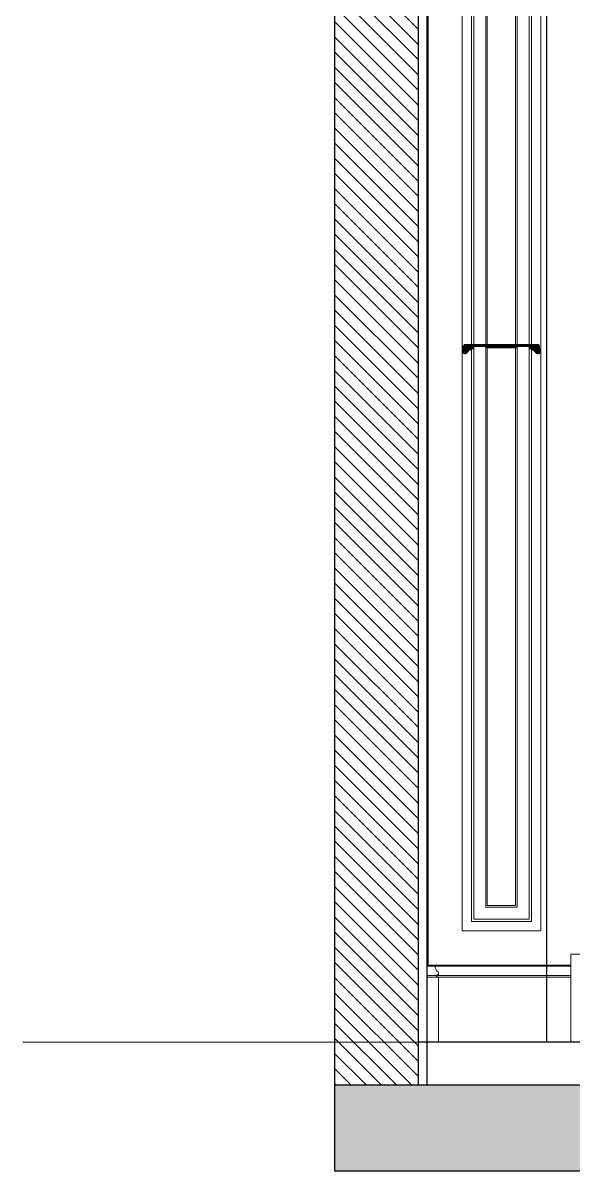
# Model space of a CAD drawing. Header units: millimetres. Extents: x -10942 to 92711, y -16583 to 30009.
# Drawn here: x 59975 to 61257, y 18562 to 21237 of the extents above; entities that cross this region are included whole.
import ezdxf
from ezdxf.lldxf.tags import DXFTag

# ---------------------------------------------------------------- set-up
doc = ezdxf.new("R2010")
doc.units = ezdxf.units.MM
doc.header["$LTSCALE"] = 1000
doc.header["$MEASUREMENT"] = 0
doc.linetypes.add('DASHED', pattern=[0.75, 0.5, -0.25])
doc.linetypes.add('HIDDEN', pattern=[0.375, 0.25, -0.125])
for name, color, linetype in [('8', 8, 'Continuous'), ('A-Hidden', 8, 'HIDDEN'), ('Layer1', 1, 'Continuous'), ('Layer3', 3, 'Continuous'), ('Layer7', 8, 'Continuous'), ('WOOD 01', 34, 'Continuous')]:
    doc.layers.add(name, color=color, linetype=linetype)
doc.layers.add('Fabric', color=253, linetype='Continuous', lineweight=0)
doc.layers.add('GRC', color=41, linetype='Continuous', lineweight=0)
tags = doc.linetypes.add('DASHED2', pattern=[0.375, 0.25, -0.125]).pattern_tags.tags
tags[6:7] = [DXFTag(74, 4), DXFTag(75, 0), DXFTag(340, '0'), DXFTag(46, 1.0), DXFTag(50, 0.0), DXFTag(44, 0.0), DXFTag(45, 0.0)]
tags[4:5] = [DXFTag(74, 4), DXFTag(75, 0), DXFTag(340, '0'), DXFTag(46, 1.0), DXFTag(50, 0.0), DXFTag(44, 0.0), DXFTag(45, 0.0)]

msp = doc.modelspace()

# ---------------------------------------------------------------- hatches: boundary and pattern name
at = {"lineweight": 0}
h = msp.add_hatch(dxfattribs=at)
h.set_pattern_fill('ANSI31', color=256, scale=0.25, style=0)
h.set_pattern_definition([(225, (66215.80195, 20035.19946), (0.56126601, -0.56126601), [])])
edge = h.paths.add_edge_path()
edge.add_line((61090.5, 20480), (61057.5, 20480))
edge.add_arc((61057.6, 20483.5), 3.56, -171.4876, -91.7351, ccw=False)
edge.add_line((61054, 20483), (61026.2, 20483))
edge.add_line((61026.2, 20483), (61026.2, 20478.1))
edge.add_line((61026.2, 20478.1), (61020.8, 20478.1))
edge.add_line((61020.8, 20478.1), (61020.8, 20475.7))
edge.add_line((61020.8, 20475.7), (61019.4, 20475.7))
edge.add_arc((61020.2, 20466.4), 9.31, 95.3603, 127.6454)
edge.add_arc((61025.5, 20461.7), 16.4, 132.2528, 146.497)
edge.add_arc((61001.4, 20477.9), 12.8, -59.1586, -34.59, ccw=False)
edge.add_arc((61005, 20472.2), 5.95, -110.5544, -60.6564, ccw=False)
edge.add_arc((61005.7, 20472.8), 6.76, -161.0857, -114.3813, ccw=False)
edge.add_arc((61005.4, 20472.4), 6.31, -213.011, -162.9302, ccw=False)
edge.add_arc((60978, 20488.5), 25.5, -29.7482, -25.3693)
edge.add_arc((60994.4, 20480.2), 7.09, -21.2748, 0.7409)
edge.add_line((61001.4, 20480.3), (61001.4, 20484.6))
edge.add_line((61001.4, 20484.6), (61003.8, 20484.6))
edge.add_line((61003.8, 20484.6), (61003.8, 20488.1))
edge.add_line((61003.8, 20488.1), (61090.5, 20488.1))
edge.add_line((61090.5, 20488.1), (61090.5, 20480))
h = msp.add_hatch(dxfattribs=at)
h.set_pattern_fill('ANSI31', color=256, scale=0.25, style=0)
h.set_pattern_definition([(225, (66240.1667, 20035.19946), (0.56126601, -0.56126601), [])])
edge = h.paths.add_edge_path()
edge.add_line((61090.5, 20480), (61123.6, 20480))
edge.add_arc((61123.5, 20483.5), 3.56, -88.2649, -8.5124)
edge.add_line((61127, 20483), (61154.9, 20483))
edge.add_line((61154.9, 20483), (61154.9, 20478.1))
edge.add_line((61154.9, 20478.1), (61160.3, 20478.1))
edge.add_line((61160.3, 20478.1), (61160.3, 20475.7))
edge.add_line((61160.3, 20475.7), (61161.7, 20475.7))
edge.add_arc((61160.9, 20466.4), 9.31, 52.3546, 84.6397, ccw=False)
edge.add_arc((61155.5, 20461.7), 16.4, 33.503, 47.7472, ccw=False)
edge.add_arc((61179.7, 20477.9), 12.8, -145.41, -120.8414)
edge.add_arc((61176.1, 20472.2), 5.95, -119.3436, -69.4456)
edge.add_arc((61175.4, 20472.8), 6.76, -65.6187, -18.9143)
edge.add_arc((61175.7, 20472.4), 6.31, -17.0698, 33.011)
edge.add_arc((61203.1, 20488.5), 25.5, -154.6307, -150.2518, ccw=False)
edge.add_arc((61186.7, 20480.2), 7.09, -180.7409, -158.7252, ccw=False)
edge.add_line((61179.6, 20480.3), (61179.6, 20484.6))
edge.add_line((61179.6, 20484.6), (61177.3, 20484.6))
edge.add_line((61177.3, 20484.6), (61177.3, 20488.1))
edge.add_line((61177.3, 20488.1), (61090.5, 20488.1))
edge.add_line((61090.5, 20488.1), (61090.5, 20480))
at = {"layer": 'Layer7'}
h = msp.add_hatch(dxfattribs=at)
h.set_pattern_fill('ANSI31', color=256, scale=200, style=0)
h.set_pattern_definition([(135, (-144624.777, -95237.583), (17.6776695, 17.6776695), [])])
h.paths.add_polyline_path([(60896.5, 18762.1), (60701.6, 18762.1), (60701.6, 23012.1), (60896.5, 23012.1)])
h = msp.add_hatch(dxfattribs=at)
h.set_pattern_fill('AR-CONC', color=256, scale=10, style=0)
h.set_pattern_definition([(130, (-149429.85, -95237.583), (-71.726018, -6.275213), [7.5, -82.5]), (185, (-149429.85, -95237.58), (13.875133, 75.219213), [6, -66]), (79.5486, (-149435.83, -95238.106), (-57.850938, 68.943954), [6.37402, -70.114211]), (133.8158, (-149429.85, -95217.58), (-106.724105, -16.5519), [11.25, -123.75]), (83.3644, (-149438.74, -95218.96), (-93.46627, 97.411787), [9.56103, -105.1713]), (188.8158, (-149429.85, -95217.58), (-93.466195, 97.41186), [9, -99]), (159, (-149439.85, -95222.583), (-59.690705, -40.261889), [7.5, -82.5]), (214, (-149439.85, -95222.58), (-24.331533, 72.515005), [6, -66]), (108.5486, (-149444.824, -95225.94), (-84.022263, 32.25305), [6.37402, -70.114211]), (142.5, (-149429.85, -95237.583), (-1.2159855, 33.2893854), [0, -65.2, 0, -67, 0, -66.25]), (172.5, (-149429.85, -95237.583), (-26.306954, 39.441171), [0, -38.2, 0, -63.7, 0, -25.25]), (212.5, (-149407.55, -95237.583), (-53.3822436, -2.2554872), [0, -25, 0, -78, 0, -103.5]), (222.5, (-149397.55, -95237.583), (-58.318617, 10.010498), [0, -32.5, 0, -51.8, 0, -73.5])])
h.paths.add_polyline_path([(67246.6, 18562.1), (67246.6, 18762.1), (60701.6, 18762.1), (60701.6, 18562.1)])

# ---------------------------------------------------------------- linework, layer by layer
at = {"layer": '8', "linetype": 'DASHED2', "ltscale": 200}
msp.add_line((60896.5, 23012.1, 0), (60896.5, 18862.1, 0), dxfattribs=at)
at = {"layer": '8', "linetype": 'DASHED2', "ltscale": 200, "elevation": 0}
msp.add_lwpolyline([(61196.6, 18862.1), (61196.6, 21262.1)], dxfattribs=at)
at = {"layer": 'A-Hidden', "linetype": 'DASHED', "lineweight": 0, "ltscale": 10}
msp.add_line((69234.9, 18862.1, 0), (59975, 18862.1, 0), dxfattribs=at)
at = {"layer": 'Fabric', "color": 1, "lineweight": 0, "elevation": 0}
for points in [[(61003.8, 20488.1), (61003.8, 20484.6), (61001.4, 20484.6), (61001.4, 20480.3, -0.096358), (61001, 20477.6, -0.019109), (61000.1, 20475.9, 0.222065), (60999.3, 20470.6, 0.206655), (61002.9, 20466.6, 0.221228), (61007.9, 20467, 0.107613), (61011.9, 20470.7, -0.062232), (61014.5, 20473.8, -0.141809), (61019.4, 20475.7), (61020.8, 20475.7), (61020.8, 20478.1), (61026.2, 20478.1), (61026.2, 20483), (61054, 20483), (61054, 20483, 0.362748), (61057.5, 20480), (61090.5, 20480), (61090.5, 20488.1)], [(61177.3, 20488.1), (61177.3, 20484.6), (61179.6, 20484.6), (61179.6, 20480.3, 0.096358), (61180.1, 20477.6, 0.019109), (61181, 20475.9, -0.222065), (61181.8, 20470.6, -0.206655), (61178.1, 20466.6, -0.221228), (61173.1, 20467, -0.107613), (61169.2, 20470.7, 0.062232), (61166.5, 20473.8, 0.141809), (61161.7, 20475.7), (61160.3, 20475.7), (61160.3, 20478.1), (61154.9, 20478.1), (61154.9, 20483), (61127, 20483), (61127, 20483, -0.362748), (61123.6, 20480), (61090.5, 20480), (61090.5, 20488.1)]]:
    msp.add_lwpolyline(points, format="xyb", close=True, dxfattribs=at)
at = {"layer": 'GRC', "lineweight": 0, "elevation": 0}
for points in [[(61182, 21907.1), (60999, 21907.1), (60999, 19122.1), (61182, 19122.1)], [(61160.3, 21885.3), (61020.8, 21885.3), (61020.8, 19143.8), (61160.3, 19143.8)], [(61154.9, 21879.9), (61026.2, 21879.9), (61026.2, 19149.2), (61154.9, 19149.2)], [(61127, 21852.1), (61054, 21852.1), (61054, 19177.1), (61127, 19177.1)], [(61123.6, 21848.6), (61057.5, 21848.6), (61057.5, 19180.5), (61123.6, 19180.5)]]:
    msp.add_lwpolyline(points, close=True, dxfattribs=at)
at = {"layer": 'Layer1'}
msp.add_line((67246.6, 18862.1, 0), (60896.5, 18862.1, 0), dxfattribs=at)
at = {"layer": 'Layer3'}
for p, q in [((60701.6, 23212.1, 0), (60701.6, 18562.1, 0)), ((60896.5, 23012.1, 0), (60896.5, 18762.1, 0)), ((60916.5, 23012.1, 0), (60916.5, 18762.1, 0)), ((60919.1, 22037.1, 0), (60919.1, 19042.1, 0)), ((67246.6, 18762.1, 0), (60701.6, 18762.1, 0)), ((67246.6, 18562.1, 0), (60701.6, 18562.1, 0))]:
    msp.add_line(p, q, dxfattribs=at)
at = {"layer": 'WOOD 01', "lineweight": 0, "ltscale": 500}
for p, q in [((61252.9, 19042.1, 0), (60916.5, 19042.1, 0)), ((61252.9, 19039.1, 0), (60916.5, 19039.1, 0)), ((61252.9, 19017.9, 0), (60916.5, 19017.9, 0)), ((61252.9, 19013.5, 0), (60916.5, 19013.5, 0))]:
    msp.add_line(p, q, dxfattribs=at)
at = {"layer": 'WOOD 01', "lineweight": 0, "ltscale": 500, "elevation": 0}
for points in [[(61401.3, 19067.1), (61252, 19067.1), (61252, 18862.1), (61401.3, 18862.1)], [(61372, 19067.1), (61252, 19067.1), (61252, 18862.1), (61372, 18862.1)]]:
    msp.add_lwpolyline(points, close=True, dxfattribs=at)
msp.add_lwpolyline([(60919.1, 19042.1), (60933, 19042.1), (60933, 19039.1), (60936, 19039.1, 0.110413), (60937.2, 19032.6, 0.138776), (60942.1, 19026.9, -0.783517), (60938.4, 19018.3, 0.367577), (60944, 19013.5), (60944, 18862.1)], format="xyb", dxfattribs=at)

doc.saveas('drawing.dxf')
